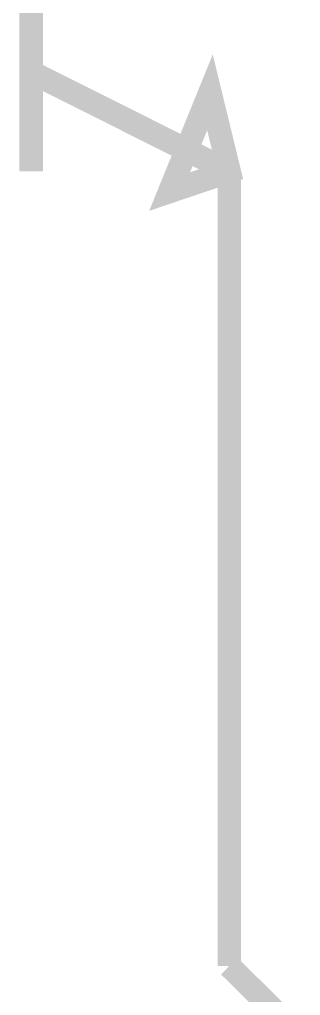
# Model space of a CAD drawing. Header units: inches. Extents: x 0 to 9.51, y -0.01 to 7.51.
# Drawn here: x 4.4943 to 4.6361, y 3.6848 to 4.1763 of the extents above; entities that cross this region are included whole.
import ezdxf

# ---------------------------------------------------------------- set-up
doc = ezdxf.new("R2010")
doc.units = ezdxf.units.IN
doc.header["$MEASUREMENT"] = 0
doc.layers.add('Sheet', color=255, linetype='Continuous')

msp = doc.modelspace()

# ---------------------------------------------------------------- linework, layer by layer
at = {"layer": 'Sheet'}
for points in [[(4.50021, 4.29968, 0.0118, 0.0118, 0), (4.50021, 4.09979, 0.0118, 0.0118, 0)], [(4.50021, 4.14976, 0.0118, 0.0118, 0), (4.60013, 4.09979, 0.0118, 0.0118, 0)], [(4.60013, 4.09979, 0.0118, 0.0118, 0), (4.60013, 3.99985, 0.0118, 0.0118, 0)], [(4.60013, 3.79997, 0.0118, 0.0118, 0), (4.60013, 3.99985, 0.0118, 0.0118, 0)], [(4.60013, 3.69959, 0.0118, 0.0118, 0), (4.60013, 3.79997, 0.0118, 0.0118, 0)], [(4.60013, 3.69959, 0.0118, 0.0118, 0), (4.63019, 3.66996, 0.0118, 0.0118, 0)]]:
    msp.add_lwpolyline(points, format="xyseb", dxfattribs=at)
for points in [[(4.60013, 4.09979, 0.0118, 0.0118, 0), (4.5904, 4.13959, 0.0118, 0.0118, 0), (4.57006, 4.08962, 0.0118, 0.0118, 0), (4.60013, 4.09979, 0.0118, 0.0118, 0)], [(4.60013, 4.09979, 0.0039, 0.0039, 0), (4.5904, 4.13959, 0.0039, 0.0039, 0), (4.57006, 4.08962, 0.0039, 0.0039, 0), (4.60013, 4.09979, 0.0039, 0.0039, 0)]]:
    msp.add_lwpolyline(points, format="xyseb", close=True, dxfattribs=at)

doc.saveas('drawing.dxf')
